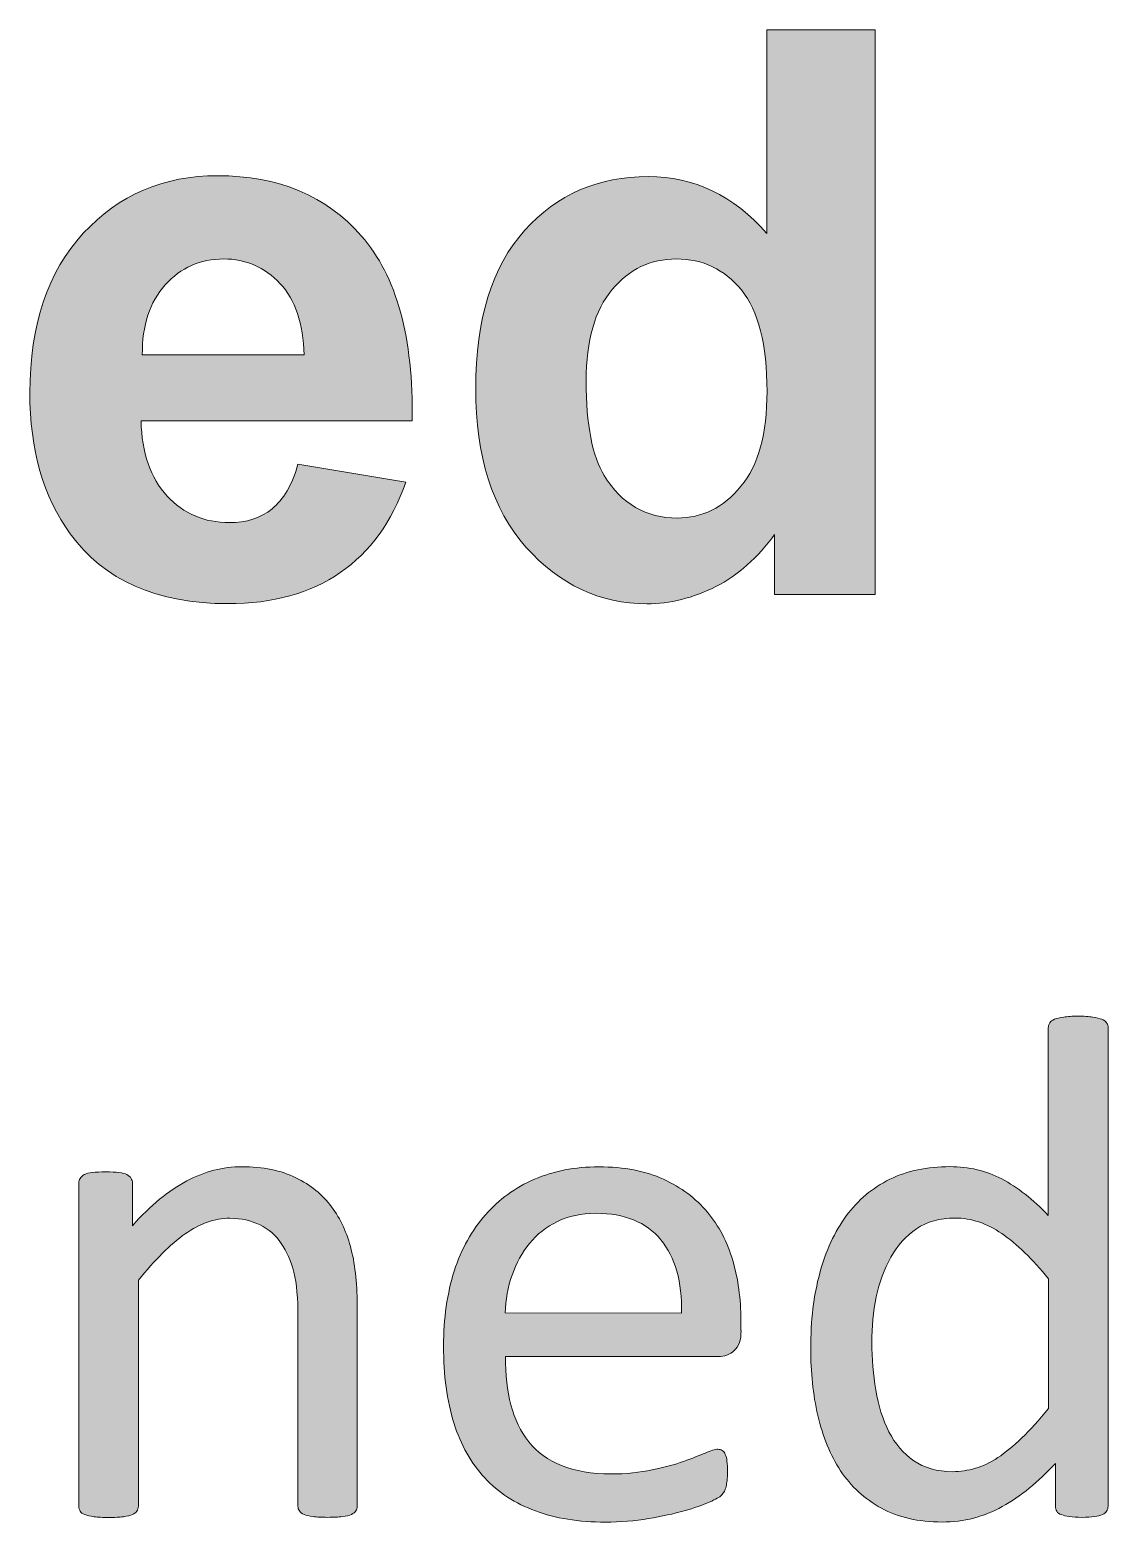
# Model space of a CAD drawing. Header units: inches. Extents: x 247 to 2765, y -1897 to -1110.
# Drawn here: x 1833.35 to 1839.14, y -1621.7 to -1613.69 of the extents above; entities that cross this region are included whole.
import ezdxf

# ---------------------------------------------------------------- set-up
doc = ezdxf.new("R2010")
doc.units = ezdxf.units.IN
doc.header["$MEASUREMENT"] = 0
doc.layers.add('Layer 1', color=7, linetype='Continuous')

# ---------------------------------------------------------------- blocks, each defined once
blk = doc.blocks.new('block 270')
at = {"layer": 'Layer 1', "true_color": 0x010101}
h = blk.add_hatch(color=18, dxfattribs=at)
h.dxf.hatch_style = 2
edge = h.paths.add_edge_path()
edge.add_spline(control_points=[(1837.8892, -1616.7182), (1837.8892, -1616.7182), (1837.35, -1616.7182), (1837.35, -1616.7182), (1837.35, -1616.7182), (1837.35, -1616.3964), (1837.35, -1616.3964), (1837.2605, -1616.5215), (1837.1544, -1616.6145), (1837.0341, -1616.6765), (1836.9118, -1616.7378), (1836.7895, -1616.7685), (1836.6645, -1616.7685), (1836.4119, -1616.7685), (1836.197, -1616.6669), (1836.0158, -1616.4643), (1835.8356, -1616.261), (1835.746, -1615.9768), (1835.746, -1615.6137), (1835.746, -1615.2416), (1835.8335, -1614.9595), (1836.0082, -1614.7662), (1836.1832, -1614.5716), (1836.4044, -1614.4765), (1836.672, -1614.4765), (1836.917, -1614.4765), (1837.1296, -1614.5781), (1837.309, -1614.7817), (1837.309, -1614.7817), (1837.309, -1613.6893), (1837.309, -1613.6893), (1837.309, -1613.6893), (1837.8899, -1613.6893), (1837.8899, -1613.6893), (1837.8899, -1613.6893), (1837.8892, -1616.7182), (1837.8892, -1616.7182), (1837.8892, -1616.7182), (1837.8892, -1616.7182), (1837.8892, -1616.7182)], knot_values=[0, 0, 0, 0, 1, 1, 1, 2, 2, 2, 3, 3, 3, 4, 4, 4, 5, 5, 5, 6, 6, 6, 7, 7, 7, 8, 8, 8, 9, 9, 9, 10, 10, 10, 11, 11, 11, 12, 12, 12, 13, 13, 13, 13], degree=3, periodic=1)
edge = h.paths.add_edge_path()
edge.add_spline(control_points=[(1836.3386, -1615.5737), (1836.3386, -1615.808), (1836.372, -1615.9782), (1836.4354, -1616.0812), (1836.5294, -1616.2328), (1836.6603, -1616.3089), (1836.8278, -1616.3089), (1836.9618, -1616.3089), (1837.0751, -1616.2521), (1837.1692, -1616.1384), (1837.2632, -1616.0254), (1837.3094, -1615.8549), (1837.3094, -1615.6295), (1837.3094, -1615.3774), (1837.2629, -1615.1962), (1837.1719, -1615.0849), (1837.0806, -1614.9743), (1836.9642, -1614.9185), (1836.8233, -1614.9185), (1836.6844, -1614.9185), (1836.5694, -1614.9726), (1836.4781, -1615.0828), (1836.3854, -1615.1927), (1836.3386, -1615.3557), (1836.3386, -1615.5737)], knot_values=[0, 0, 0, 0, 1, 1, 1, 2, 2, 2, 3, 3, 3, 4, 4, 4, 5, 5, 5, 6, 6, 6, 7, 7, 7, 8, 8, 8, 8], degree=3, periodic=1)
h = blk.add_hatch(color=18, dxfattribs=at)
h.dxf.hatch_style = 2
edge = h.paths.add_edge_path()
edge.add_spline(control_points=[(1834.7921, -1616.0195), (1834.7921, -1616.0195), (1835.3712, -1616.1167), (1835.3712, -1616.1167), (1835.2968, -1616.3289), (1835.1796, -1616.4905), (1835.0191, -1616.6014), (1834.8592, -1616.7117), (1834.6587, -1616.7678), (1834.4162, -1616.7678), (1834.0345, -1616.7678), (1833.752, -1616.6431), (1833.5701, -1616.393), (1833.4254, -1616.1942), (1833.353, -1615.942), (1833.353, -1615.6364), (1833.353, -1615.2726), (1833.4488, -1614.987), (1833.6397, -1614.781), (1833.8305, -1614.575), (1834.0703, -1614.472), (1834.3611, -1614.472), (1834.688, -1614.472), (1834.9454, -1614.5805), (1835.1331, -1614.7955), (1835.3216, -1615.0101), (1835.4122, -1615.3419), (1835.4049, -1615.7873), (1835.4049, -1615.7873), (1833.9497, -1615.7873), (1833.9497, -1615.7873), (1833.9542, -1615.9589), (1834.0011, -1616.0929), (1834.0893, -1616.1904), (1834.1781, -1616.2858), (1834.2901, -1616.333), (1834.4241, -1616.333), (1834.5151, -1616.333), (1834.5919, -1616.3093), (1834.6532, -1616.2586), (1834.7139, -1616.2094), (1834.7614, -1616.1305), (1834.7921, -1616.0195)], knot_values=[0, 0, 0, 0, 1, 1, 1, 2, 2, 2, 3, 3, 3, 4, 4, 4, 5, 5, 5, 6, 6, 6, 7, 7, 7, 8, 8, 8, 9, 9, 9, 10, 10, 10, 11, 11, 11, 12, 12, 12, 13, 13, 13, 14, 14, 14, 14], degree=3, periodic=1)
edge = h.paths.add_edge_path()
edge.add_spline(control_points=[(1834.8255, -1615.4332), (1834.821, -1615.2644), (1834.7776, -1615.1372), (1834.6952, -1615.0497), (1834.6139, -1614.9622), (1834.5116, -1614.9185), (1834.3941, -1614.9185), (1834.2677, -1614.9185), (1834.163, -1614.9646), (1834.0796, -1615.0573), (1833.9966, -1615.1503), (1833.9552, -1615.2747), (1833.9566, -1615.4332), (1833.9566, -1615.4332), (1834.8255, -1615.4332), (1834.8255, -1615.4332)], knot_values=[0, 0, 0, 0, 1, 1, 1, 2, 2, 2, 3, 3, 3, 4, 4, 4, 5, 5, 5, 5], degree=3, periodic=1)
at = {"layer": 'Layer 1', "lineweight": 0}
for points, knots in [([(1837.8892, -1616.7182), (1837.8892, -1616.7182), (1837.35, -1616.7182), (1837.35, -1616.7182), (1837.35, -1616.7182), (1837.35, -1616.3964), (1837.35, -1616.3964), (1837.2605, -1616.5215), (1837.1544, -1616.6145), (1837.0341, -1616.6765), (1836.9118, -1616.7378), (1836.7895, -1616.7685), (1836.6645, -1616.7685), (1836.4119, -1616.7685), (1836.197, -1616.6669), (1836.0158, -1616.4643), (1835.8356, -1616.261), (1835.746, -1615.9768), (1835.746, -1615.6137), (1835.746, -1615.2416), (1835.8335, -1614.9595), (1836.0082, -1614.7662), (1836.1832, -1614.5716), (1836.4044, -1614.4765), (1836.672, -1614.4765), (1836.917, -1614.4765), (1837.1296, -1614.5781), (1837.309, -1614.7817), (1837.309, -1614.7817), (1837.309, -1613.6893), (1837.309, -1613.6893), (1837.309, -1613.6893), (1837.8899, -1613.6893), (1837.8899, -1613.6893), (1837.8899, -1613.6893), (1837.8892, -1616.7182), (1837.8892, -1616.7182), (1837.8892, -1616.7182), (1837.8892, -1616.7182), (1837.8892, -1616.7182)], [0, 0, 0, 0, 1, 1, 1, 2, 2, 2, 3, 3, 3, 4, 4, 4, 5, 5, 5, 6, 6, 6, 7, 7, 7, 8, 8, 8, 9, 9, 9, 10, 10, 10, 11, 11, 11, 12, 12, 12, 13, 13, 13, 13]), ([(1834.7921, -1616.0195), (1834.7921, -1616.0195), (1835.3712, -1616.1167), (1835.3712, -1616.1167), (1835.2968, -1616.3289), (1835.1796, -1616.4905), (1835.0191, -1616.6014), (1834.8592, -1616.7117), (1834.6587, -1616.7678), (1834.4162, -1616.7678), (1834.0345, -1616.7678), (1833.752, -1616.6431), (1833.5701, -1616.393), (1833.4254, -1616.1942), (1833.353, -1615.942), (1833.353, -1615.6364), (1833.353, -1615.2726), (1833.4488, -1614.987), (1833.6397, -1614.781), (1833.8305, -1614.575), (1834.0703, -1614.472), (1834.3611, -1614.472), (1834.688, -1614.472), (1834.9454, -1614.5805), (1835.1331, -1614.7955), (1835.3216, -1615.0101), (1835.4122, -1615.3419), (1835.4049, -1615.7873), (1835.4049, -1615.7873), (1833.9497, -1615.7873), (1833.9497, -1615.7873), (1833.9542, -1615.9589), (1834.0011, -1616.0929), (1834.0893, -1616.1904), (1834.1781, -1616.2858), (1834.2901, -1616.333), (1834.4241, -1616.333), (1834.5151, -1616.333), (1834.5919, -1616.3093), (1834.6532, -1616.2586), (1834.7139, -1616.2094), (1834.7614, -1616.1305), (1834.7921, -1616.0195)], [0, 0, 0, 0, 1, 1, 1, 2, 2, 2, 3, 3, 3, 4, 4, 4, 5, 5, 5, 6, 6, 6, 7, 7, 7, 8, 8, 8, 9, 9, 9, 10, 10, 10, 11, 11, 11, 12, 12, 12, 13, 13, 13, 14, 14, 14, 14]), ([(1834.8255, -1615.4332), (1834.821, -1615.2644), (1834.7776, -1615.1372), (1834.6952, -1615.0497), (1834.6139, -1614.9622), (1834.5116, -1614.9185), (1834.3941, -1614.9185), (1834.2677, -1614.9185), (1834.163, -1614.9646), (1834.0796, -1615.0573), (1833.9966, -1615.1503), (1833.9552, -1615.2747), (1833.9566, -1615.4332), (1833.9566, -1615.4332), (1834.8255, -1615.4332), (1834.8255, -1615.4332)], [0, 0, 0, 0, 1, 1, 1, 2, 2, 2, 3, 3, 3, 4, 4, 4, 5, 5, 5, 5]), ([(1836.3386, -1615.5737), (1836.3386, -1615.808), (1836.372, -1615.9782), (1836.4354, -1616.0812), (1836.5294, -1616.2328), (1836.6603, -1616.3089), (1836.8278, -1616.3089), (1836.9618, -1616.3089), (1837.0751, -1616.2521), (1837.1692, -1616.1384), (1837.2632, -1616.0254), (1837.3094, -1615.8549), (1837.3094, -1615.6295), (1837.3094, -1615.3774), (1837.2629, -1615.1962), (1837.1719, -1615.0849), (1837.0806, -1614.9743), (1836.9642, -1614.9185), (1836.8233, -1614.9185), (1836.6844, -1614.9185), (1836.5694, -1614.9726), (1836.4781, -1615.0828), (1836.3854, -1615.1927), (1836.3386, -1615.3557), (1836.3386, -1615.5737)], [0, 0, 0, 0, 1, 1, 1, 2, 2, 2, 3, 3, 3, 4, 4, 4, 5, 5, 5, 6, 6, 6, 7, 7, 7, 8, 8, 8, 8])]:
    blk.add_open_spline(points, degree=3, knots=knots, dxfattribs=at)
blk = doc.blocks.new('block 271')
at = {"layer": 'Layer 1', "true_color": 0x010101}
h = blk.add_hatch(color=18, dxfattribs=at)
h.dxf.hatch_style = 2
edge = h.paths.add_edge_path()
edge.add_spline(control_points=[(1839.1394, -1621.6102), (1839.1394, -1621.6199), (1839.1374, -1621.6306), (1839.1318, -1621.6375), (1839.1274, -1621.6447), (1839.1201, -1621.6512), (1839.1098, -1621.6557), (1839.0988, -1621.6612), (1839.0843, -1621.6633), (1839.0664, -1621.6664), (1839.0481, -1621.6688), (1839.0264, -1621.6702), (1838.9999, -1621.6702), (1838.9734, -1621.6702), (1838.9503, -1621.6691), (1838.9334, -1621.6664), (1838.9148, -1621.6633), (1838.9003, -1621.6595), (1838.889, -1621.6557), (1838.8776, -1621.6519), (1838.8686, -1621.6461), (1838.8638, -1621.6375), (1838.859, -1621.6299), (1838.8566, -1621.6202), (1838.8566, -1621.6102), (1838.8566, -1621.6102), (1838.8566, -1621.3818), (1838.8566, -1621.3818), (1838.7646, -1621.4797), (1838.6712, -1621.5579), (1838.5717, -1621.6123), (1838.4742, -1621.6674), (1838.3657, -1621.6953), (1838.2485, -1621.6953), (1838.1228, -1621.6953), (1838.0129, -1621.6705), (1837.9233, -1621.6206), (1837.833, -1621.5713), (1837.76, -1621.5048), (1837.7042, -1621.4208), (1837.6491, -1621.3377), (1837.6088, -1621.2371), (1837.5815, -1621.1241), (1837.5561, -1621.0111), (1837.5437, -1620.8906), (1837.5437, -1620.7641), (1837.5437, -1620.6153), (1837.5598, -1620.4799), (1837.5926, -1620.36), (1837.6246, -1620.2401), (1837.6725, -1620.1375), (1837.7345, -1620.0524), (1837.7976, -1619.9686), (1837.8747, -1619.9025), (1837.9681, -1619.8563), (1838.0621, -1619.8109), (1838.1686, -1619.7885), (1838.2912, -1619.7885), (1838.3925, -1619.7885), (1838.4855, -1619.8105), (1838.5696, -1619.8546), (1838.6533, -1619.8987), (1838.737, -1619.9649), (1838.819, -1620.0506), (1838.819, -1620.0506), (1838.819, -1619.0436), (1838.819, -1619.0436), (1838.819, -1619.0354), (1838.8211, -1619.0257), (1838.8263, -1619.0175), (1838.8314, -1619.0095), (1838.8394, -1619.0026), (1838.8521, -1618.9982), (1838.8645, -1618.9927), (1838.881, -1618.9896), (1838.9017, -1618.9864), (1838.922, -1618.9833), (1838.9475, -1618.9806), (1838.9782, -1618.9806), (1839.0109, -1618.9806), (1839.0368, -1618.983), (1839.0578, -1618.9864), (1839.0788, -1618.9896), (1839.0946, -1618.994), (1839.1063, -1618.9982), (1839.117, -1619.0026), (1839.1274, -1619.0082), (1839.1315, -1619.0175), (1839.1387, -1619.025), (1839.1401, -1619.0343), (1839.1401, -1619.0436), (1839.1401, -1619.0436), (1839.1394, -1621.6102), (1839.1394, -1621.6102), (1839.1394, -1621.6102), (1839.1394, -1621.6102), (1839.1394, -1621.6102)], knot_values=[0, 0, 0, 0, 1, 1, 1, 2, 2, 2, 3, 3, 3, 4, 4, 4, 5, 5, 5, 6, 6, 6, 7, 7, 7, 8, 8, 8, 9, 9, 9, 10, 10, 10, 11, 11, 11, 12, 12, 12, 13, 13, 13, 14, 14, 14, 15, 15, 15, 16, 16, 16, 17, 17, 17, 18, 18, 18, 19, 19, 19, 20, 20, 20, 21, 21, 21, 22, 22, 22, 23, 23, 23, 24, 24, 24, 25, 25, 25, 26, 26, 26, 27, 27, 27, 28, 28, 28, 29, 29, 29, 30, 30, 30, 31, 31, 31, 32, 32, 32, 32], degree=3, periodic=1)
edge = h.paths.add_edge_path()
edge.add_spline(control_points=[(1838.8194, -1620.3907), (1838.7332, -1620.2842), (1838.6506, -1620.2036), (1838.5693, -1620.1478), (1838.4886, -1620.092), (1838.4053, -1620.0644), (1838.3178, -1620.0644), (1838.2368, -1620.0644), (1838.1682, -1620.0837), (1838.1117, -1620.1216), (1838.0552, -1620.1602), (1838.0098, -1620.2115), (1837.9736, -1620.2746), (1837.9371, -1620.3383), (1837.9123, -1620.4093), (1837.8954, -1620.4878), (1837.8795, -1620.5681), (1837.8723, -1620.6487), (1837.8723, -1620.7307), (1837.8723, -1620.8182), (1837.8795, -1620.9036), (1837.8933, -1620.9877), (1837.9064, -1621.0714), (1837.9302, -1621.1451), (1837.9636, -1621.2109), (1837.9967, -1621.2757), (1838.0415, -1621.3274), (1838.0966, -1621.3663), (1838.1514, -1621.4046), (1838.2216, -1621.4252), (1838.3047, -1621.4252), (1838.3467, -1621.4252), (1838.3874, -1621.4187), (1838.4277, -1621.407), (1838.4659, -1621.3963), (1838.5076, -1621.3763), (1838.5486, -1621.3498), (1838.5889, -1621.3229), (1838.6316, -1621.2871), (1838.6771, -1621.244), (1838.7219, -1621.201), (1838.7701, -1621.1482), (1838.8194, -1621.0859), (1838.8194, -1621.0859), (1838.8194, -1620.3907), (1838.8194, -1620.3907), (1838.8194, -1620.3907), (1838.8194, -1620.3907), (1838.8194, -1620.3907)], knot_values=[0, 0, 0, 0, 1, 1, 1, 2, 2, 2, 3, 3, 3, 4, 4, 4, 5, 5, 5, 6, 6, 6, 7, 7, 7, 8, 8, 8, 9, 9, 9, 10, 10, 10, 11, 11, 11, 12, 12, 12, 13, 13, 13, 14, 14, 14, 15, 15, 15, 16, 16, 16, 16], degree=3, periodic=1)
h = blk.add_hatch(color=18, dxfattribs=at)
h.dxf.hatch_style = 2
edge = h.paths.add_edge_path()
edge.add_spline(control_points=[(1835.1104, -1621.6102), (1835.1104, -1621.6199), (1835.1073, -1621.6302), (1835.1028, -1621.6357), (1835.0973, -1621.6433), (1835.0894, -1621.6492), (1835.079, -1621.6547), (1835.068, -1621.6605), (1835.0511, -1621.6629), (1835.0298, -1621.6664), (1835.0084, -1621.6688), (1834.9833, -1621.6702), (1834.9519, -1621.6702), (1834.9202, -1621.6702), (1834.8933, -1621.6691), (1834.873, -1621.6664), (1834.8513, -1621.6633), (1834.8362, -1621.6592), (1834.8244, -1621.6547), (1834.8131, -1621.6492), (1834.8034, -1621.6443), (1834.7996, -1621.6357), (1834.7938, -1621.6288), (1834.7921, -1621.6202), (1834.7921, -1621.6102), (1834.7921, -1621.6102), (1834.7921, -1620.595), (1834.7921, -1620.595), (1834.7921, -1620.4964), (1834.7848, -1620.4165), (1834.77, -1620.3555), (1834.7545, -1620.2952), (1834.7321, -1620.2436), (1834.7025, -1620.2002), (1834.6729, -1620.1564), (1834.636, -1620.123), (1834.5884, -1620.1009), (1834.5413, -1620.0782), (1834.4875, -1620.0655), (1834.4255, -1620.0655), (1834.3456, -1620.0655), (1834.2663, -1620.0934), (1834.1864, -1620.1495), (1834.1061, -1620.206), (1834.0231, -1620.2894), (1833.9356, -1620.3982), (1833.9356, -1620.3982), (1833.9356, -1621.6109), (1833.9356, -1621.6109), (1833.9356, -1621.6206), (1833.9325, -1621.6309), (1833.928, -1621.6371), (1833.9229, -1621.6443), (1833.9149, -1621.6499), (1833.9043, -1621.6554), (1833.8929, -1621.6612), (1833.877, -1621.6636), (1833.8557, -1621.6671), (1833.834, -1621.6695), (1833.8081, -1621.6709), (1833.7754, -1621.6709), (1833.7444, -1621.6709), (1833.7193, -1621.6698), (1833.6982, -1621.6671), (1833.6769, -1621.664), (1833.6614, -1621.6598), (1833.6479, -1621.6554), (1833.6369, -1621.6495), (1833.6269, -1621.645), (1833.6238, -1621.6371), (1833.619, -1621.6295), (1833.6162, -1621.6209), (1833.6162, -1621.6109), (1833.6162, -1621.6109), (1833.6162, -1619.8767), (1833.6162, -1619.8767), (1833.6162, -1619.8674), (1833.618, -1619.8577), (1833.6231, -1619.8515), (1833.6273, -1619.8443), (1833.6335, -1619.8381), (1833.6452, -1619.8312), (1833.6569, -1619.825), (1833.6714, -1619.8226), (1833.6893, -1619.8198), (1833.7079, -1619.8178), (1833.7313, -1619.8167), (1833.7609, -1619.8167), (1833.7892, -1619.8167), (1833.8126, -1619.8174), (1833.8309, -1619.8198), (1833.8498, -1619.8226), (1833.8643, -1619.8264), (1833.8743, -1619.8312), (1833.8832, -1619.8381), (1833.8925, -1619.8429), (1833.8963, -1619.8515), (1833.9008, -1619.8591), (1833.9039, -1619.8674), (1833.9039, -1619.8767), (1833.9039, -1619.8767), (1833.9039, -1620.1054), (1833.9039, -1620.1054), (1834.0004, -1619.9962), (1834.0989, -1619.9159), (1834.1957, -1619.8656), (1834.2915, -1619.8143), (1834.3904, -1619.7888), (1834.4896, -1619.7888), (1834.6043, -1619.7888), (1834.7025, -1619.8091), (1834.7807, -1619.8481), (1834.8603, -1619.886), (1834.9233, -1619.9397), (1834.9722, -1620.0038), (1835.0222, -1620.0703), (1835.0559, -1620.1461), (1835.078, -1620.2343), (1835.1, -1620.3225), (1835.1104, -1620.4279), (1835.1104, -1620.5505), (1835.1104, -1620.5505), (1835.1104, -1621.6102), (1835.1104, -1621.6102), (1835.1104, -1621.6102), (1835.1104, -1621.6102), (1835.1104, -1621.6102)], knot_values=[0, 0, 0, 0, 1, 1, 1, 2, 2, 2, 3, 3, 3, 4, 4, 4, 5, 5, 5, 6, 6, 6, 7, 7, 7, 8, 8, 8, 9, 9, 9, 10, 10, 10, 11, 11, 11, 12, 12, 12, 13, 13, 13, 14, 14, 14, 15, 15, 15, 16, 16, 16, 17, 17, 17, 18, 18, 18, 19, 19, 19, 20, 20, 20, 21, 21, 21, 22, 22, 22, 23, 23, 23, 24, 24, 24, 25, 25, 25, 26, 26, 26, 27, 27, 27, 28, 28, 28, 29, 29, 29, 30, 30, 30, 31, 31, 31, 32, 32, 32, 33, 33, 33, 34, 34, 34, 35, 35, 35, 36, 36, 36, 37, 37, 37, 38, 38, 38, 39, 39, 39, 40, 40, 40, 41, 41, 41, 42, 42, 42, 42], degree=3, periodic=1)
h = blk.add_hatch(color=18, dxfattribs=at)
h.dxf.hatch_style = 2
edge = h.paths.add_edge_path()
edge.add_spline(control_points=[(1837.1702, -1620.6683), (1837.1702, -1620.7193), (1837.1578, -1620.7534), (1837.1333, -1620.7755), (1837.1092, -1620.7972), (1837.0806, -1620.8079), (1837.0476, -1620.8079), (1837.0476, -1620.8079), (1835.9062, -1620.8079), (1835.9062, -1620.8079), (1835.9062, -1620.9036), (1835.9148, -1620.9915), (1835.9351, -1621.0673), (1835.9551, -1621.1451), (1835.9865, -1621.2099), (1836.0309, -1621.2657), (1836.0754, -1621.3215), (1836.1353, -1621.3636), (1836.207, -1621.3922), (1836.2793, -1621.4221), (1836.3678, -1621.4373), (1836.4722, -1621.4373), (1836.5542, -1621.4373), (1836.6279, -1621.4297), (1836.6931, -1621.4152), (1836.7589, -1621.4025), (1836.8143, -1621.3873), (1836.8615, -1621.3701), (1836.9094, -1621.3536), (1836.9473, -1621.3384), (1836.9776, -1621.325), (1837.0083, -1621.3115), (1837.03, -1621.305), (1837.0455, -1621.305), (1837.0538, -1621.305), (1837.0627, -1621.3071), (1837.0689, -1621.3115), (1837.0765, -1621.3167), (1837.0817, -1621.3229), (1837.0855, -1621.3329), (1837.0899, -1621.3408), (1837.093, -1621.3546), (1837.0937, -1621.3694), (1837.0961, -1621.3853), (1837.0972, -1621.4059), (1837.0972, -1621.4283), (1837.0972, -1621.4449), (1837.0965, -1621.4593), (1837.0951, -1621.4717), (1837.0937, -1621.4841), (1837.0917, -1621.4952), (1837.0892, -1621.5052), (1837.0875, -1621.5141), (1837.0837, -1621.5234), (1837.0806, -1621.5307), (1837.0751, -1621.5382), (1837.0703, -1621.5455), (1837.0634, -1621.553), (1837.0558, -1621.5603), (1837.0355, -1621.5723), (1836.9997, -1621.5885), (1836.9652, -1621.6044), (1836.9197, -1621.6202), (1836.865, -1621.6357), (1836.8098, -1621.6509), (1836.7454, -1621.665), (1836.6731, -1621.6771), (1836.6004, -1621.6891), (1836.5229, -1621.696), (1836.4412, -1621.696), (1836.2993, -1621.696), (1836.1735, -1621.6753), (1836.0664, -1621.6357), (1835.9582, -1621.5965), (1835.8676, -1621.5375), (1835.7942, -1621.4587), (1835.7212, -1621.3804), (1835.6668, -1621.2819), (1835.6285, -1621.1638), (1835.592, -1621.0456), (1835.5731, -1620.9078), (1835.5731, -1620.7514), (1835.5731, -1620.6025), (1835.5934, -1620.4685), (1835.6306, -1620.349), (1835.6688, -1620.2298), (1835.726, -1620.1299), (1835.7984, -1620.0469), (1835.8707, -1619.9645), (1835.9582, -1619.9004), (1836.0609, -1619.856), (1836.1642, -1619.8119), (1836.2779, -1619.7898), (1836.4061, -1619.7898), (1836.5425, -1619.7898), (1836.6583, -1619.8119), (1836.7533, -1619.856), (1836.8488, -1619.8997), (1836.927, -1619.9587), (1836.9897, -1620.0324), (1837.051, -1620.1061), (1837.0965, -1620.1929), (1837.1254, -1620.2925), (1837.1544, -1620.391), (1837.1688, -1620.4982), (1837.1688, -1620.6105), (1837.1688, -1620.6105), (1837.1688, -1620.668), (1837.1688, -1620.668), (1837.1688, -1620.668), (1837.1702, -1620.668), (1837.1702, -1620.668), (1837.1702, -1620.668), (1837.1702, -1620.6683), (1837.1702, -1620.6683)], knot_values=[0, 0, 0, 0, 1, 1, 1, 2, 2, 2, 3, 3, 3, 4, 4, 4, 5, 5, 5, 6, 6, 6, 7, 7, 7, 8, 8, 8, 9, 9, 9, 10, 10, 10, 11, 11, 11, 12, 12, 12, 13, 13, 13, 14, 14, 14, 15, 15, 15, 16, 16, 16, 17, 17, 17, 18, 18, 18, 19, 19, 19, 20, 20, 20, 21, 21, 21, 22, 22, 22, 23, 23, 23, 24, 24, 24, 25, 25, 25, 26, 26, 26, 27, 27, 27, 28, 28, 28, 29, 29, 29, 30, 30, 30, 31, 31, 31, 32, 32, 32, 33, 33, 33, 34, 34, 34, 35, 35, 35, 36, 36, 36, 37, 37, 37, 38, 38, 38, 38], degree=3, periodic=1)
edge = h.paths.add_edge_path()
edge.add_spline(control_points=[(1836.8502, -1620.5739), (1836.8539, -1620.4058), (1836.8164, -1620.2756), (1836.7396, -1620.1809), (1836.6607, -1620.0865), (1836.5446, -1620.0389), (1836.3916, -1620.0389), (1836.3124, -1620.0389), (1836.2442, -1620.0537), (1836.1842, -1620.083), (1836.1246, -1620.1127), (1836.074, -1620.1512), (1836.035, -1620.2005), (1835.9947, -1620.2501), (1835.9637, -1620.307), (1835.941, -1620.3703), (1835.9189, -1620.4358), (1835.9062, -1620.503), (1835.9045, -1620.5736), (1835.9045, -1620.5736), (1836.8502, -1620.5739), (1836.8502, -1620.5739), (1836.8502, -1620.5739), (1836.8502, -1620.5739), (1836.8502, -1620.5739)], knot_values=[0, 0, 0, 0, 1, 1, 1, 2, 2, 2, 3, 3, 3, 4, 4, 4, 5, 5, 5, 6, 6, 6, 7, 7, 7, 8, 8, 8, 8], degree=3, periodic=1)
at = {"layer": 'Layer 1', "lineweight": 0}
for points, knots in [([(1839.1394, -1621.6102), (1839.1394, -1621.6199), (1839.1374, -1621.6306), (1839.1318, -1621.6375), (1839.1274, -1621.6447), (1839.1201, -1621.6512), (1839.1098, -1621.6557), (1839.0988, -1621.6612), (1839.0843, -1621.6633), (1839.0664, -1621.6664), (1839.0481, -1621.6688), (1839.0264, -1621.6702), (1838.9999, -1621.6702), (1838.9734, -1621.6702), (1838.9503, -1621.6691), (1838.9334, -1621.6664), (1838.9148, -1621.6633), (1838.9003, -1621.6595), (1838.889, -1621.6557), (1838.8776, -1621.6519), (1838.8686, -1621.6461), (1838.8638, -1621.6375), (1838.859, -1621.6299), (1838.8566, -1621.6202), (1838.8566, -1621.6102), (1838.8566, -1621.6102), (1838.8566, -1621.3818), (1838.8566, -1621.3818), (1838.7646, -1621.4797), (1838.6712, -1621.5579), (1838.5717, -1621.6123), (1838.4742, -1621.6674), (1838.3657, -1621.6953), (1838.2485, -1621.6953), (1838.1228, -1621.6953), (1838.0129, -1621.6705), (1837.9233, -1621.6206), (1837.833, -1621.5713), (1837.76, -1621.5048), (1837.7042, -1621.4208), (1837.6491, -1621.3377), (1837.6088, -1621.2371), (1837.5815, -1621.1241), (1837.5561, -1621.0111), (1837.5437, -1620.8906), (1837.5437, -1620.7641), (1837.5437, -1620.6153), (1837.5598, -1620.4799), (1837.5926, -1620.36), (1837.6246, -1620.2401), (1837.6725, -1620.1375), (1837.7345, -1620.0524), (1837.7976, -1619.9686), (1837.8747, -1619.9025), (1837.9681, -1619.8563), (1838.0621, -1619.8109), (1838.1686, -1619.7885), (1838.2912, -1619.7885), (1838.3925, -1619.7885), (1838.4855, -1619.8105), (1838.5696, -1619.8546), (1838.6533, -1619.8987), (1838.737, -1619.9649), (1838.819, -1620.0506), (1838.819, -1620.0506), (1838.819, -1619.0436), (1838.819, -1619.0436), (1838.819, -1619.0354), (1838.8211, -1619.0257), (1838.8263, -1619.0175), (1838.8314, -1619.0095), (1838.8394, -1619.0026), (1838.8521, -1618.9982), (1838.8645, -1618.9927), (1838.881, -1618.9896), (1838.9017, -1618.9864), (1838.922, -1618.9833), (1838.9475, -1618.9806), (1838.9782, -1618.9806), (1839.0109, -1618.9806), (1839.0368, -1618.983), (1839.0578, -1618.9864), (1839.0788, -1618.9896), (1839.0946, -1618.994), (1839.1063, -1618.9982), (1839.117, -1619.0026), (1839.1274, -1619.0082), (1839.1315, -1619.0175), (1839.1387, -1619.025), (1839.1401, -1619.0343), (1839.1401, -1619.0436), (1839.1401, -1619.0436), (1839.1394, -1621.6102), (1839.1394, -1621.6102), (1839.1394, -1621.6102), (1839.1394, -1621.6102), (1839.1394, -1621.6102)], [0, 0, 0, 0, 1, 1, 1, 2, 2, 2, 3, 3, 3, 4, 4, 4, 5, 5, 5, 6, 6, 6, 7, 7, 7, 8, 8, 8, 9, 9, 9, 10, 10, 10, 11, 11, 11, 12, 12, 12, 13, 13, 13, 14, 14, 14, 15, 15, 15, 16, 16, 16, 17, 17, 17, 18, 18, 18, 19, 19, 19, 20, 20, 20, 21, 21, 21, 22, 22, 22, 23, 23, 23, 24, 24, 24, 25, 25, 25, 26, 26, 26, 27, 27, 27, 28, 28, 28, 29, 29, 29, 30, 30, 30, 31, 31, 31, 32, 32, 32, 32]), ([(1835.1104, -1621.6102), (1835.1104, -1621.6199), (1835.1073, -1621.6302), (1835.1028, -1621.6357), (1835.0973, -1621.6433), (1835.0894, -1621.6492), (1835.079, -1621.6547), (1835.068, -1621.6605), (1835.0511, -1621.6629), (1835.0298, -1621.6664), (1835.0084, -1621.6688), (1834.9833, -1621.6702), (1834.9519, -1621.6702), (1834.9202, -1621.6702), (1834.8933, -1621.6691), (1834.873, -1621.6664), (1834.8513, -1621.6633), (1834.8362, -1621.6592), (1834.8244, -1621.6547), (1834.8131, -1621.6492), (1834.8034, -1621.6443), (1834.7996, -1621.6357), (1834.7938, -1621.6288), (1834.7921, -1621.6202), (1834.7921, -1621.6102), (1834.7921, -1621.6102), (1834.7921, -1620.595), (1834.7921, -1620.595), (1834.7921, -1620.4964), (1834.7848, -1620.4165), (1834.77, -1620.3555), (1834.7545, -1620.2952), (1834.7321, -1620.2436), (1834.7025, -1620.2002), (1834.6729, -1620.1564), (1834.636, -1620.123), (1834.5884, -1620.1009), (1834.5413, -1620.0782), (1834.4875, -1620.0655), (1834.4255, -1620.0655), (1834.3456, -1620.0655), (1834.2663, -1620.0934), (1834.1864, -1620.1495), (1834.1061, -1620.206), (1834.0231, -1620.2894), (1833.9356, -1620.3982), (1833.9356, -1620.3982), (1833.9356, -1621.6109), (1833.9356, -1621.6109), (1833.9356, -1621.6206), (1833.9325, -1621.6309), (1833.928, -1621.6371), (1833.9229, -1621.6443), (1833.9149, -1621.6499), (1833.9043, -1621.6554), (1833.8929, -1621.6612), (1833.877, -1621.6636), (1833.8557, -1621.6671), (1833.834, -1621.6695), (1833.8081, -1621.6709), (1833.7754, -1621.6709), (1833.7444, -1621.6709), (1833.7193, -1621.6698), (1833.6982, -1621.6671), (1833.6769, -1621.664), (1833.6614, -1621.6598), (1833.6479, -1621.6554), (1833.6369, -1621.6495), (1833.6269, -1621.645), (1833.6238, -1621.6371), (1833.619, -1621.6295), (1833.6162, -1621.6209), (1833.6162, -1621.6109), (1833.6162, -1621.6109), (1833.6162, -1619.8767), (1833.6162, -1619.8767), (1833.6162, -1619.8674), (1833.618, -1619.8577), (1833.6231, -1619.8515), (1833.6273, -1619.8443), (1833.6335, -1619.8381), (1833.6452, -1619.8312), (1833.6569, -1619.825), (1833.6714, -1619.8226), (1833.6893, -1619.8198), (1833.7079, -1619.8178), (1833.7313, -1619.8167), (1833.7609, -1619.8167), (1833.7892, -1619.8167), (1833.8126, -1619.8174), (1833.8309, -1619.8198), (1833.8498, -1619.8226), (1833.8643, -1619.8264), (1833.8743, -1619.8312), (1833.8832, -1619.8381), (1833.8925, -1619.8429), (1833.8963, -1619.8515), (1833.9008, -1619.8591), (1833.9039, -1619.8674), (1833.9039, -1619.8767), (1833.9039, -1619.8767), (1833.9039, -1620.1054), (1833.9039, -1620.1054), (1834.0004, -1619.9962), (1834.0989, -1619.9159), (1834.1957, -1619.8656), (1834.2915, -1619.8143), (1834.3904, -1619.7888), (1834.4896, -1619.7888), (1834.6043, -1619.7888), (1834.7025, -1619.8091), (1834.7807, -1619.8481), (1834.8603, -1619.886), (1834.9233, -1619.9397), (1834.9722, -1620.0038), (1835.0222, -1620.0703), (1835.0559, -1620.1461), (1835.078, -1620.2343), (1835.1, -1620.3225), (1835.1104, -1620.4279), (1835.1104, -1620.5505), (1835.1104, -1620.5505), (1835.1104, -1621.6102), (1835.1104, -1621.6102), (1835.1104, -1621.6102), (1835.1104, -1621.6102), (1835.1104, -1621.6102)], [0, 0, 0, 0, 1, 1, 1, 2, 2, 2, 3, 3, 3, 4, 4, 4, 5, 5, 5, 6, 6, 6, 7, 7, 7, 8, 8, 8, 9, 9, 9, 10, 10, 10, 11, 11, 11, 12, 12, 12, 13, 13, 13, 14, 14, 14, 15, 15, 15, 16, 16, 16, 17, 17, 17, 18, 18, 18, 19, 19, 19, 20, 20, 20, 21, 21, 21, 22, 22, 22, 23, 23, 23, 24, 24, 24, 25, 25, 25, 26, 26, 26, 27, 27, 27, 28, 28, 28, 29, 29, 29, 30, 30, 30, 31, 31, 31, 32, 32, 32, 33, 33, 33, 34, 34, 34, 35, 35, 35, 36, 36, 36, 37, 37, 37, 38, 38, 38, 39, 39, 39, 40, 40, 40, 41, 41, 41, 42, 42, 42, 42]), ([(1837.1702, -1620.6683), (1837.1702, -1620.7193), (1837.1578, -1620.7534), (1837.1333, -1620.7755), (1837.1092, -1620.7972), (1837.0806, -1620.8079), (1837.0476, -1620.8079), (1837.0476, -1620.8079), (1835.9062, -1620.8079), (1835.9062, -1620.8079), (1835.9062, -1620.9036), (1835.9148, -1620.9915), (1835.9351, -1621.0673), (1835.9551, -1621.1451), (1835.9865, -1621.2099), (1836.0309, -1621.2657), (1836.0754, -1621.3215), (1836.1353, -1621.3636), (1836.207, -1621.3922), (1836.2793, -1621.4221), (1836.3678, -1621.4373), (1836.4722, -1621.4373), (1836.5542, -1621.4373), (1836.6279, -1621.4297), (1836.6931, -1621.4152), (1836.7589, -1621.4025), (1836.8143, -1621.3873), (1836.8615, -1621.3701), (1836.9094, -1621.3536), (1836.9473, -1621.3384), (1836.9776, -1621.325), (1837.0083, -1621.3115), (1837.03, -1621.305), (1837.0455, -1621.305), (1837.0538, -1621.305), (1837.0627, -1621.3071), (1837.0689, -1621.3115), (1837.0765, -1621.3167), (1837.0817, -1621.3229), (1837.0855, -1621.3329), (1837.0899, -1621.3408), (1837.093, -1621.3546), (1837.0937, -1621.3694), (1837.0961, -1621.3853), (1837.0972, -1621.4059), (1837.0972, -1621.4283), (1837.0972, -1621.4449), (1837.0965, -1621.4593), (1837.0951, -1621.4717), (1837.0937, -1621.4841), (1837.0917, -1621.4952), (1837.0892, -1621.5052), (1837.0875, -1621.5141), (1837.0837, -1621.5234), (1837.0806, -1621.5307), (1837.0751, -1621.5382), (1837.0703, -1621.5455), (1837.0634, -1621.553), (1837.0558, -1621.5603), (1837.0355, -1621.5723), (1836.9997, -1621.5885), (1836.9652, -1621.6044), (1836.9197, -1621.6202), (1836.865, -1621.6357), (1836.8098, -1621.6509), (1836.7454, -1621.665), (1836.6731, -1621.6771), (1836.6004, -1621.6891), (1836.5229, -1621.696), (1836.4412, -1621.696), (1836.2993, -1621.696), (1836.1735, -1621.6753), (1836.0664, -1621.6357), (1835.9582, -1621.5965), (1835.8676, -1621.5375), (1835.7942, -1621.4587), (1835.7212, -1621.3804), (1835.6668, -1621.2819), (1835.6285, -1621.1638), (1835.592, -1621.0456), (1835.5731, -1620.9078), (1835.5731, -1620.7514), (1835.5731, -1620.6025), (1835.5934, -1620.4685), (1835.6306, -1620.349), (1835.6688, -1620.2298), (1835.726, -1620.1299), (1835.7984, -1620.0469), (1835.8707, -1619.9645), (1835.9582, -1619.9004), (1836.0609, -1619.856), (1836.1642, -1619.8119), (1836.2779, -1619.7898), (1836.4061, -1619.7898), (1836.5425, -1619.7898), (1836.6583, -1619.8119), (1836.7533, -1619.856), (1836.8488, -1619.8997), (1836.927, -1619.9587), (1836.9897, -1620.0324), (1837.051, -1620.1061), (1837.0965, -1620.1929), (1837.1254, -1620.2925), (1837.1544, -1620.391), (1837.1688, -1620.4982), (1837.1688, -1620.6105), (1837.1688, -1620.6105), (1837.1688, -1620.668), (1837.1688, -1620.668), (1837.1688, -1620.668), (1837.1702, -1620.668), (1837.1702, -1620.668), (1837.1702, -1620.668), (1837.1702, -1620.6683), (1837.1702, -1620.6683)], [0, 0, 0, 0, 1, 1, 1, 2, 2, 2, 3, 3, 3, 4, 4, 4, 5, 5, 5, 6, 6, 6, 7, 7, 7, 8, 8, 8, 9, 9, 9, 10, 10, 10, 11, 11, 11, 12, 12, 12, 13, 13, 13, 14, 14, 14, 15, 15, 15, 16, 16, 16, 17, 17, 17, 18, 18, 18, 19, 19, 19, 20, 20, 20, 21, 21, 21, 22, 22, 22, 23, 23, 23, 24, 24, 24, 25, 25, 25, 26, 26, 26, 27, 27, 27, 28, 28, 28, 29, 29, 29, 30, 30, 30, 31, 31, 31, 32, 32, 32, 33, 33, 33, 34, 34, 34, 35, 35, 35, 36, 36, 36, 37, 37, 37, 38, 38, 38, 38]), ([(1836.8502, -1620.5739), (1836.8539, -1620.4058), (1836.8164, -1620.2756), (1836.7396, -1620.1809), (1836.6607, -1620.0865), (1836.5446, -1620.0389), (1836.3916, -1620.0389), (1836.3124, -1620.0389), (1836.2442, -1620.0537), (1836.1842, -1620.083), (1836.1246, -1620.1127), (1836.074, -1620.1512), (1836.035, -1620.2005), (1835.9947, -1620.2501), (1835.9637, -1620.307), (1835.941, -1620.3703), (1835.9189, -1620.4358), (1835.9062, -1620.503), (1835.9045, -1620.5736), (1835.9045, -1620.5736), (1836.8502, -1620.5739), (1836.8502, -1620.5739), (1836.8502, -1620.5739), (1836.8502, -1620.5739), (1836.8502, -1620.5739)], [0, 0, 0, 0, 1, 1, 1, 2, 2, 2, 3, 3, 3, 4, 4, 4, 5, 5, 5, 6, 6, 6, 7, 7, 7, 8, 8, 8, 8]), ([(1838.8194, -1620.3907), (1838.7332, -1620.2842), (1838.6506, -1620.2036), (1838.5693, -1620.1478), (1838.4886, -1620.092), (1838.4053, -1620.0644), (1838.3178, -1620.0644), (1838.2368, -1620.0644), (1838.1682, -1620.0837), (1838.1117, -1620.1216), (1838.0552, -1620.1602), (1838.0098, -1620.2115), (1837.9736, -1620.2746), (1837.9371, -1620.3383), (1837.9123, -1620.4093), (1837.8954, -1620.4878), (1837.8795, -1620.5681), (1837.8723, -1620.6487), (1837.8723, -1620.7307), (1837.8723, -1620.8182), (1837.8795, -1620.9036), (1837.8933, -1620.9877), (1837.9064, -1621.0714), (1837.9302, -1621.1451), (1837.9636, -1621.2109), (1837.9967, -1621.2757), (1838.0415, -1621.3274), (1838.0966, -1621.3663), (1838.1514, -1621.4046), (1838.2216, -1621.4252), (1838.3047, -1621.4252), (1838.3467, -1621.4252), (1838.3874, -1621.4187), (1838.4277, -1621.407), (1838.4659, -1621.3963), (1838.5076, -1621.3763), (1838.5486, -1621.3498), (1838.5889, -1621.3229), (1838.6316, -1621.2871), (1838.6771, -1621.244), (1838.7219, -1621.201), (1838.7701, -1621.1482), (1838.8194, -1621.0859), (1838.8194, -1621.0859), (1838.8194, -1620.3907), (1838.8194, -1620.3907), (1838.8194, -1620.3907), (1838.8194, -1620.3907), (1838.8194, -1620.3907)], [0, 0, 0, 0, 1, 1, 1, 2, 2, 2, 3, 3, 3, 4, 4, 4, 5, 5, 5, 6, 6, 6, 7, 7, 7, 8, 8, 8, 9, 9, 9, 10, 10, 10, 11, 11, 11, 12, 12, 12, 13, 13, 13, 14, 14, 14, 15, 15, 15, 16, 16, 16, 16])]:
    blk.add_open_spline(points, degree=3, knots=knots, dxfattribs=at)
blk = doc.blocks.new('block 265')
at = {"layer": 'Layer 1'}
for name in ['block 270', 'block 271']:
    blk.add_blockref(name, (0, 0), dxfattribs=at)

msp = doc.modelspace()

# ---------------------------------------------------------------- block references
at = {"layer": 'Layer 1'}
msp.add_blockref('block 265', (0, 0), dxfattribs=at)

doc.saveas('drawing.dxf')
